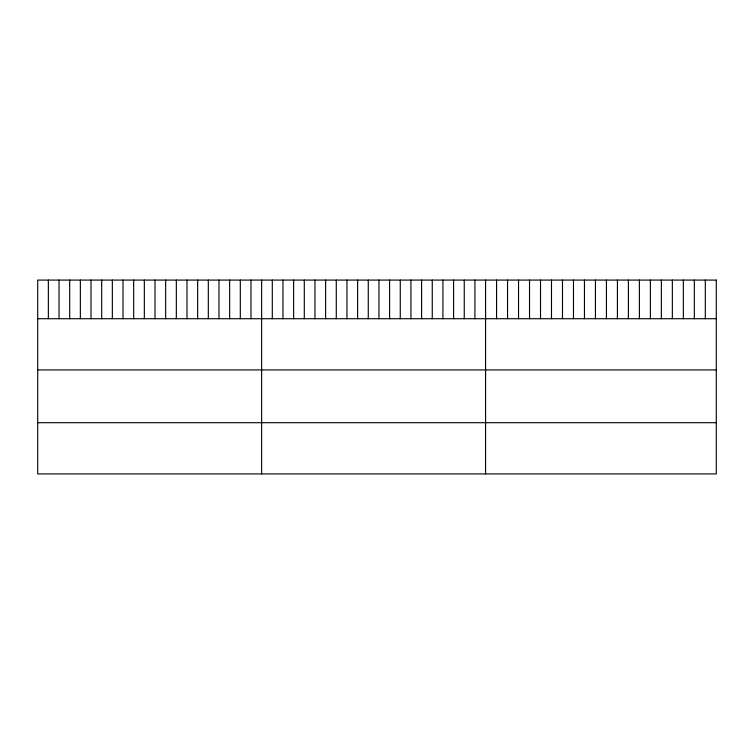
<?xml version="1.0" encoding="UTF-8"?>
<svg xmlns="http://www.w3.org/2000/svg" width="754" height="754" viewBox="0 0 754 754"><rect width="100%" height="100%" fill="white"/><g stroke="black" fill="none" stroke-linecap="round" stroke-linejoin="round"><path stroke-width="1.13" d="M37.7 318.716L716.3 318.716M37.7 369.931L716.3 369.931M37.7 422.702L716.3 422.702M705.31 280.083L705.31 318.716M694.33 280.083L694.33 318.716M683.341 280.083L683.341 318.716M672.351 280.083L672.351 318.716M661.362 280.083L661.362 318.716M650.382 280.083L650.382 318.716M639.392 280.083L639.392 318.716M628.402 280.083L628.402 318.716M617.422 280.083L617.422 318.716M606.433 280.083L606.433 318.716M595.443 280.083L595.443 318.716M584.454 280.083L584.454 318.716M573.474 280.083L573.474 318.716M562.484 280.083L562.484 318.716M551.494 280.083L551.494 318.716M540.514 280.083L540.514 318.716M529.525 280.083L529.525 318.716M518.535 280.083L518.535 318.716M507.546 280.083L507.546 318.716M496.566 280.083L496.566 318.716M485.576 280.083L485.576 473.917M474.916 280.083L474.916 318.716M464.247 280.083L464.247 318.716M453.588 280.083L453.588 318.716M442.918 280.083L442.918 318.716M432.259 280.083L432.259 318.716M421.59 280.083L421.59 318.716M410.93 280.083L410.93 318.716M400.27 280.083L400.27 318.716M389.601 280.083L389.601 318.716M378.942 280.083L378.942 318.716M368.272 280.083L368.272 318.716M357.613 280.083L357.613 318.716M346.944 280.083L346.944 318.716M336.284 280.083L336.284 318.716M325.624 280.083L325.624 318.716M314.955 280.083L314.955 318.716M304.296 280.083L304.296 318.716M293.626 280.083L293.626 318.716M282.967 280.083L282.967 318.716M272.298 280.083L272.298 318.716M261.638 280.083L261.638 473.917M250.978 280.083L250.978 318.716M240.309 280.083L240.309 318.716M229.65 280.083L229.65 318.716M218.98 280.083L218.98 318.716M208.321 280.083L208.321 318.716M197.652 280.083L197.652 318.716M186.992 280.083L186.992 318.716M176.332 280.083L176.332 318.716M165.663 280.083L165.663 318.716M155.004 280.083L155.004 318.716M144.334 280.083L144.334 318.716M133.675 280.083L133.675 318.716M123.006 280.083L123.006 318.716M112.346 280.083L112.346 318.716M101.686 280.083L101.686 318.716M91.017 280.083L91.017 318.716M80.358 280.083L80.358 318.716M69.688 280.083L69.688 318.716M59.029 280.083L59.029 318.716M48.36 280.083L48.36 318.716M716.3 280.083L37.7 280.083L37.7 473.917L716.3 473.917L716.3 280.083"/></g></svg>
